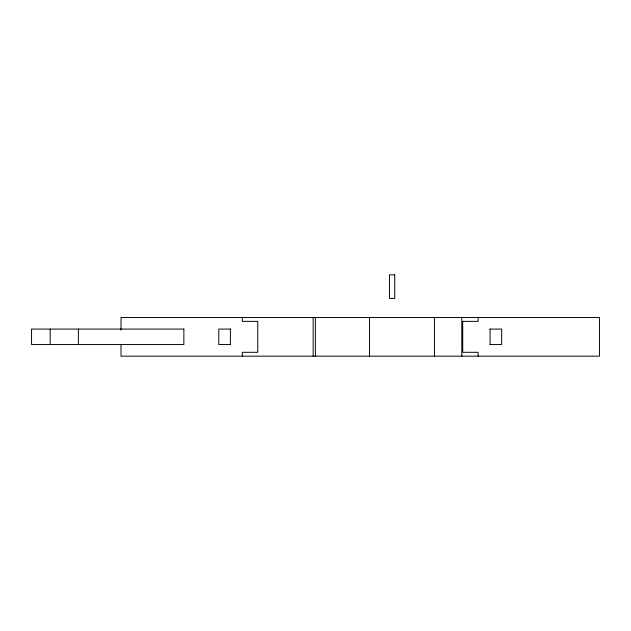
<?xml version="1.0" encoding="UTF-8"?>
<svg xmlns="http://www.w3.org/2000/svg" width="631" height="631" viewBox="0 0 631 631"><rect width="100%" height="100%" fill="white"/><g stroke="black" fill="none" stroke-linecap="round" stroke-linejoin="round"><path stroke-width="0.95" d="M230.481 329.082L218.791 329.082L218.791 344.55L230.481 344.55M489.987 329.082L501.669 329.082L501.669 344.55L489.987 344.55M490.066 329.082L490.066 344.55M478.148 317.496L478.148 321.36L462.72 321.36L462.72 352.303L478.148 352.303L478.148 356.168M461.797 317.496L461.797 356.168M434.451 317.496L434.451 356.168M369.529 317.496L369.529 356.168M315.382 317.496L315.382 356.168M313.15 317.496L313.15 356.168M242.312 317.496L242.312 321.36L257.748 321.36L257.748 352.303L242.312 352.303L242.312 356.168M230.394 329.082L230.394 344.55M121.01 330.06L121.01 317.496L599.45 317.496L599.45 356.168L121.01 356.168L121.01 344.565M78.378 329.082L78.378 344.55M50.172 329.082L50.172 344.55M394.746 274.832L389.461 274.832L389.461 298.447L394.746 298.447L394.746 274.832M183.866 329.082L31.55 329.082L31.55 344.55L183.866 344.55L183.866 329.082"/></g></svg>
